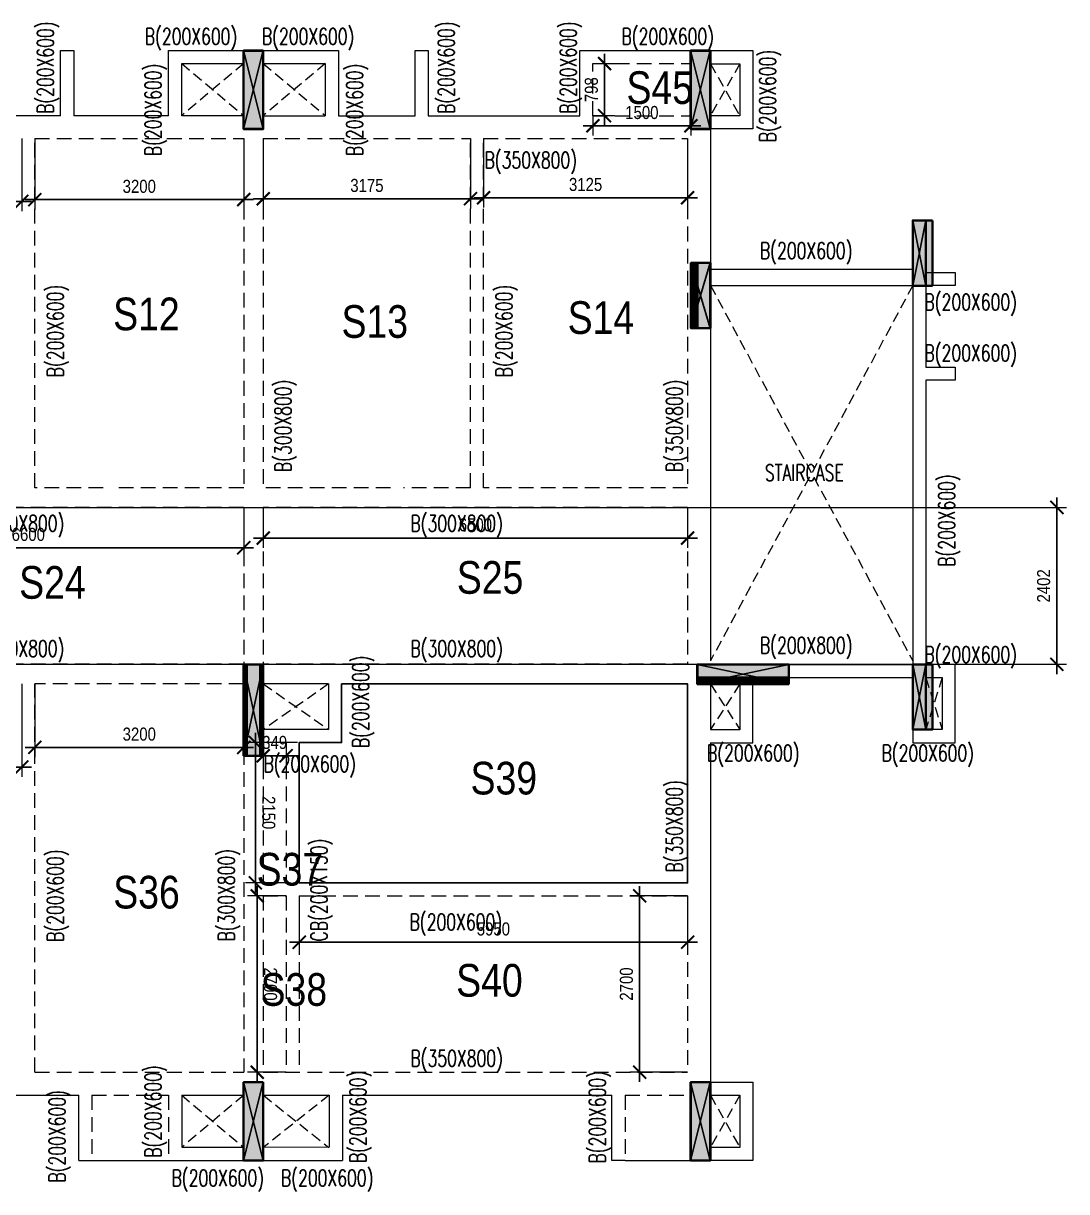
# Model space of a CAD drawing. Header units: millimetres. Extents: x -23 to 55667, y 48 to 26679.
# Drawn here: x 39686 to 55667, y 8285 to 26179 of the extents above; entities that cross this region are included whole.
import ezdxf

# ---------------------------------------------------------------- set-up
doc = ezdxf.new("R2010")
doc.units = ezdxf.units.MM
doc.linetypes.add('DASHED', pattern=[0.75, 0.5, -0.25])
doc.linetypes.add('HIDDEN', pattern=[9.525, 6.35, -3.175])
doc.layers.get('Defpoints').update_dxf_attribs({"color": 1})
for name, color, linetype, lineweight in [('S-BEAM-IDEN', 2, 'Continuous', 9), ('S-COL HATCH', 8, 'Continuous', 35), ('S-COLS', 6, 'Continuous', 35), ('S_FRAMES', 4, 'Continuous', 9), ('STR-CUTOUT', 1, 'Continuous', 13)]:
    doc.layers.add(name, color=color, linetype=linetype, lineweight=lineweight)
doc.styles.add('Dim.s & Anno.(Misc.)', font='ARIALN.TTF')
doc.styles.add('ROMANS', font='romans.shx', dxfattribs={"width": 0.75})
doc.dimstyles.new('A-GFC-100', dxfattribs={"dimscale": 100, "dimtxt": 2, "dimasz": 2, "dimexe": 1.5, "dimexo": 0, "dimgap": 1, "dimtad": 1, "dimdec": 0, "dimdsep": 46, "dimtxsty": 'Dim.s & Anno.(Misc.)', "dimblk": 'ARCHTICK', "dimcen": 0, "dimdle": 1.5, "dimclrd": 256, "dimclre": 8, "dimclrt": 6, "dimazin": 2, "dimtfac": 1, "dimtdec": 0, "dimtix": 1, "dimtmove": 2, "dimatfit": 3, "dimfxl": 1, "dimtolj": 1, "dimlwd": -1, "dimlwe": 9, "dimarcsym": 0})

# ---------------------------------------------------------------- blocks, each defined once
blk = doc.blocks.new('A$C16acb9dc')
at = {"layer": 'S-COL HATCH'}
h = blk.add_hatch(color=8, dxfattribs=at)
h.dxf.hatch_style = 1
h.paths.add_polyline_path([(40626, 17000), (40326, 17000), (40326, 15800), (40626, 15800)])
h = blk.add_hatch(color=8, dxfattribs=at)
h.dxf.hatch_style = 1
h.paths.add_polyline_path([(47475, 17000), (47175, 17000), (47175, 15800), (47475, 15800)])
h = blk.add_hatch(color=8, dxfattribs=at)
h.dxf.hatch_style = 1
h.paths.add_polyline_path([(50777, 14400), (50577, 14400), (50577, 13400), (50777, 13400)])
h = blk.add_hatch(dxfattribs=at)
h.set_pattern_fill('ANSI31', color=8, scale=8)
h.set_pattern_definition([(45, (-490725.384, 57679.764), (-17.9605122, 17.9605122), [])])
h.paths.add_polyline_path([(47276, 13750), (47176, 13750), (47176, 12750), (47276, 12750)])
h = blk.add_hatch(color=8, dxfattribs=at)
h.dxf.hatch_style = 1
h.paths.add_polyline_path([(47276, 12750), (47476, 12750), (47476, 13750), (47276, 13750)])
h = blk.add_hatch(dxfattribs=at)
h.set_pattern_fill('ANSI31', color=8, scale=8)
h.set_pattern_definition([(45, (-499025.281, 51529.878), (-17.9605122, 17.9605122), [])])
h.paths.add_polyline_path([(40327, 6200), (40377, 6200), (40377, 7600), (40327, 7600)])
h = blk.add_hatch(color=8, dxfattribs=at)
h.dxf.hatch_style = 1
h.paths.add_polyline_path([(40577, 7600), (40377, 7600), (40377, 6200), (40577, 6200)])
h = blk.add_hatch(dxfattribs=at)
h.set_pattern_fill('ANSI31', color=8, scale=8)
h.set_pattern_definition([(45, (-498456.893, 51529.878), (-17.9605122, 17.9605122), [])])
h.paths.add_polyline_path([(40627, 7600), (40577, 7600), (40577, 6200), (40627, 6200)])
h = blk.add_hatch(color=8, dxfattribs=at)
h.dxf.hatch_style = 1
h.paths.add_polyline_path([(48677, 7400), (48677, 7600), (47277, 7600), (47277, 7400)])
h = blk.add_hatch(color=8, dxfattribs=at)
h.dxf.hatch_style = 1
h.paths.add_polyline_path([(50777, 7600), (50577, 7600), (50577, 6600), (50777, 6600)])
h = blk.add_hatch(dxfattribs=at)
h.set_pattern_fill('ANSI31', color=8, scale=8, angle=-90)
h.set_pattern_definition([(315, (92606.318, 545500.954), (17.9605122, 17.9605122), [])])
h.paths.add_polyline_path([(48677, 7400), (48677, 7300), (47277, 7300), (47277, 7400)])
h = blk.add_hatch(color=8, dxfattribs=at)
h.dxf.hatch_style = 1
h.paths.add_polyline_path([(40626, 1200), (40326, 1200), (40326, 0), (40626, 0)])
h = blk.add_hatch(color=8, dxfattribs=at)
h.dxf.hatch_style = 1
h.paths.add_polyline_path([(47475, 1200), (47175, 1200), (47175, 0), (47475, 0)])
at = {"layer": 'S-COLS'}
for points in [[(40626, 17000), (40326, 17000), (40326, 15800), (40626, 15800)], [(47475, 17000), (47175, 17000), (47175, 15800), (47475, 15800)], [(50777, 14400), (50577, 14400), (50577, 13400), (50777, 13400)], [(47176, 13750), (47476, 13750), (47476, 12750), (47176, 12750)], [(47176, 13750), (47276, 13750), (47276, 12750), (47176, 12750)], [(40627, 7600), (40327, 7600), (40327, 6200), (40627, 6200)], [(40327, 7600), (40377, 7600), (40377, 6200), (40327, 6200)], [(40627, 7600), (40577, 7600), (40577, 6200), (40627, 6200)], [(48677, 7300), (48677, 7600), (47277, 7600), (47277, 7300)], [(50777, 7600), (50577, 7600), (50577, 6600), (50777, 6600)], [(48677, 7300), (48677, 7400), (47277, 7400), (47277, 7300)], [(40626, 1200), (40326, 1200), (40326, 0), (40626, 0)], [(47475, 1200), (47175, 1200), (47175, 0), (47475, 0)]]:
    blk.add_lwpolyline(points, close=True, dxfattribs=at)
blk = doc.blocks.new('A$C292141ff')
at = {"layer": 'S-COL HATCH'}
h = blk.add_hatch(color=8, dxfattribs=at)
h.dxf.hatch_style = 1
h.paths.add_polyline_path([(40626, 22501), (40326, 22501), (40326, 21301), (40626, 21301)])
h = blk.add_hatch(color=8, dxfattribs=at)
h.dxf.hatch_style = 1
h.paths.add_polyline_path([(47475, 22501), (47175, 22501), (47175, 21301), (47475, 21301)])
h = blk.add_hatch(color=8, dxfattribs=at)
h.dxf.hatch_style = 1
h.paths.add_polyline_path([(50877, 19901), (50577, 19901), (50577, 18901), (50877, 18901)])
h = blk.add_hatch(color=8, dxfattribs=at)
h.dxf.hatch_style = 1
h.paths.add_polyline_path([(47176, 19251), (47476, 19251), (47476, 18251), (47176, 18251)])
h = blk.add_hatch(color=8, dxfattribs=at)
h.dxf.hatch_style = 1
h.paths.add_polyline_path([(40626, 13101), (40326, 13101), (40326, 11701), (40626, 11701)])
h = blk.add_hatch(color=8, dxfattribs=at)
h.dxf.hatch_style = 1
h.paths.add_polyline_path([(47277, 13100), (47277, 12800), (48677, 12800), (48677, 13100)])
h = blk.add_hatch(color=8, dxfattribs=at)
h.dxf.hatch_style = 1
h.paths.add_polyline_path([(50877, 13101), (50577, 13101), (50577, 12101), (50877, 12101)])
h = blk.add_hatch(color=8, dxfattribs=at)
h.dxf.hatch_style = 1
h.paths.add_polyline_path([(40626, 6701), (40326, 6701), (40326, 5501), (40626, 5501)])
h = blk.add_hatch(color=8, dxfattribs=at)
h.dxf.hatch_style = 1
h.paths.add_polyline_path([(47475, 6701), (47175, 6701), (47175, 5501), (47475, 5501)])
at = {"layer": 'Defpoints', "color": 3}
for p, q in [((40626, 22501), (40326, 21301)), ((40326, 22501), (40626, 21301)), ((47475, 22501), (47175, 21301)), ((47175, 22501), (47475, 21301)), ((50777, 19901), (50577, 18901)), ((50577, 19901), (50777, 18901)), ((47476, 19251), (47177, 18251)), ((47177, 19251), (47476, 18251)), ((40626, 13101), (40326, 11701)), ((40326, 13101), (40626, 11701)), ((47277, 13101), (48677, 12801)), ((47277, 12801), (48677, 13101)), ((50777, 13101), (50577, 12101)), ((50577, 13101), (50777, 12101)), ((40626, 6701), (40326, 5501)), ((40326, 6701), (40626, 5501)), ((47475, 6701), (47175, 5501)), ((47175, 6701), (47475, 5501))]:
    blk.add_line(p, q, dxfattribs=at)
at = {"layer": 'S-COLS'}
for points in [[(40626, 22501), (40326, 22501), (40326, 21301), (40626, 21301)], [(47475, 22501), (47175, 22501), (47175, 21301), (47475, 21301)], [(50877, 19901), (50577, 19901), (50577, 18901), (50877, 18901)], [(47176, 19251), (47476, 19251), (47476, 18251), (47176, 18251)], [(40626, 13101), (40326, 13101), (40326, 11701), (40626, 11701)], [(47277, 13100), (47277, 12800), (48677, 12800), (48677, 13100)], [(50877, 13101), (50577, 13101), (50577, 12101), (50877, 12101)], [(40626, 6701), (40326, 6701), (40326, 5501), (40626, 5501)], [(47475, 6701), (47175, 6701), (47175, 5501), (47475, 5501)]]:
    blk.add_lwpolyline(points, close=True, dxfattribs=at)
blk = doc.blocks.new('_ArchTick')
at = {"color": 0, "linetype": 'ByBlock', "const_width": 0.15}
blk.add_lwpolyline([(-0.5, -0.5), (0.5, 0.5)], dxfattribs=at)
blk = doc.blocks.new('*D97')
at = {"color": 8, "lineweight": 9, "transparency": 16777216}
for p, q in [((36461, 18764), (36461, 17998)), ((43061, 18764), (43061, 17998))]:
    blk.add_line(p, q, dxfattribs=at)
at = {"transparency": 16777216}
blk.add_line((43211, 18148), (36311, 18148), dxfattribs=at)
at = {"layer": 'Defpoints', "color": 0, "transparency": 16777216}
for p in [(36461, 18764), (43061, 18764), (36461, 18148)]:
    blk.add_point(p, dxfattribs=at)
at = {"transparency": 16777216, "xscale": 200, "yscale": 200, "zscale": 200, "rotation": 180}
blk.add_blockref('_ArchTick', (36461, 18148), dxfattribs=at)
at = {"transparency": 16777216, "xscale": 200, "yscale": 200, "zscale": 200}
blk.add_blockref('_ArchTick', (43061, 18148), dxfattribs=at)
at = {"color": 6, "transparency": 16777216, "insert": (39761, 18350), "char_height": 200, "attachment_point": 5, "style": 'Dim.s & Anno.(Misc.)'}
blk.add_mtext('\\A1;6600', dxfattribs=at)
blk = doc.blocks.new('*D98')
at = {"color": 8, "lineweight": 9, "transparency": 16777216}
for p, q in [((43361, 18764), (43361, 18145)), ((49861, 18764), (49861, 18145))]:
    blk.add_line(p, q, dxfattribs=at)
at = {"transparency": 16777216}
blk.add_line((50011, 18295), (43211, 18295), dxfattribs=at)
at = {"layer": 'Defpoints', "color": 0, "transparency": 16777216}
for p in [(43361, 18764), (49861, 18764), (43361, 18295)]:
    blk.add_point(p, dxfattribs=at)
at = {"transparency": 16777216, "xscale": 200, "yscale": 200, "zscale": 200, "rotation": 180}
blk.add_blockref('_ArchTick', (43361, 18295), dxfattribs=at)
at = {"transparency": 16777216, "xscale": 200, "yscale": 200, "zscale": 200}
blk.add_blockref('_ArchTick', (49861, 18295), dxfattribs=at)
at = {"color": 6, "transparency": 16777216, "insert": (46611, 18497), "char_height": 200, "attachment_point": 5, "style": 'Dim.s & Anno.(Misc.)'}
blk.add_mtext('\\A1;6500', dxfattribs=at)
blk = doc.blocks.new('*D99')
at = {"transparency": 16777216}
blk.add_line((55517, 18914), (55517, 16212), dxfattribs=at)
at = {"color": 8, "lineweight": 9, "transparency": 16777216}
for p, q in [((7486, 18764), (55667, 18764)), ((7486, 16362), (55667, 16362))]:
    blk.add_line(p, q, dxfattribs=at)
at = {"layer": 'Defpoints', "color": 0, "transparency": 16777216}
for p in [(7486, 18764), (7486, 16362), (55517, 16362)]:
    blk.add_point(p, dxfattribs=at)
at = {"transparency": 16777216, "xscale": 200, "yscale": 200, "zscale": 200}
for p, rotation in [((55517, 18764), 90), ((55517, 16362), 270)]:
    blk.add_blockref('_ArchTick', p, dxfattribs=dict(at, rotation=rotation))
at = {"color": 6, "transparency": 16777216, "insert": (55315, 17563), "char_height": 200, "attachment_point": 5, "rotation": 90, "style": 'Dim.s & Anno.(Misc.)'}
blk.add_mtext('\\A1;2402', dxfattribs=at)
blk = doc.blocks.new('*D116')
at = {"color": 8, "lineweight": 9, "transparency": 16777216}
for p, q in [((36460, 24414), (36460, 23302)), ((39661, 24414), (39661, 23302))]:
    blk.add_line(p, q, dxfattribs=at)
at = {"transparency": 16777216}
blk.add_line((36310, 23452), (39811, 23452), dxfattribs=at)
at = {"layer": 'Defpoints', "color": 0, "transparency": 16777216}
for p in [(36460, 24414), (39661, 24414), (39661, 23452)]:
    blk.add_point(p, dxfattribs=at)
at = {"transparency": 16777216, "xscale": 200, "yscale": 200, "zscale": 200}
for p, rotation in [((36460, 23452), 180.0084331970951), ((39661, 23452), 0.0084331970951434)]:
    blk.add_blockref('_ArchTick', p, dxfattribs=dict(at, rotation=rotation))
at = {"color": 6, "transparency": 16777216, "insert": (38060, 23654), "char_height": 200, "attachment_point": 5, "rotation": 0.0084, "style": 'Dim.s & Anno.(Misc.)'}
blk.add_mtext('\\A1;3201', dxfattribs=at)
blk = doc.blocks.new('*D117')
at = {"color": 8, "lineweight": 9, "transparency": 16777216}
for p, q in [((39861, 24414), (39861, 23329)), ((43061, 24415), (43061, 23329))]:
    blk.add_line(p, q, dxfattribs=at)
at = {"transparency": 16777216}
blk.add_line((39711, 23479), (43211, 23480), dxfattribs=at)
at = {"layer": 'Defpoints', "color": 0, "transparency": 16777216}
for p in [(39861, 24414), (43061, 24415), (43061, 23479)]:
    blk.add_point(p, dxfattribs=at)
at = {"transparency": 16777216, "xscale": 200, "yscale": 200, "zscale": 200}
for p, rotation in [((39861, 23479), 180.0084331970952), ((43061, 23479), 0.008433197095207)]:
    blk.add_blockref('_ArchTick', p, dxfattribs=dict(at, rotation=rotation))
at = {"color": 6, "transparency": 16777216, "insert": (41461, 23681), "char_height": 200, "attachment_point": 5, "rotation": 0.0084, "style": 'Dim.s & Anno.(Misc.)'}
blk.add_mtext('\\A1;3200', dxfattribs=at)
blk = doc.blocks.new('*D118')
at = {"color": 8, "lineweight": 9, "transparency": 16777216}
for p, q in [((43361, 24415), (43361, 23343)), ((46536, 24415), (46536, 23343))]:
    blk.add_line(p, q, dxfattribs=at)
at = {"transparency": 16777216}
blk.add_line((43211, 23493), (46686, 23493), dxfattribs=at)
at = {"layer": 'Defpoints', "color": 0, "transparency": 16777216}
for p in [(43361, 24415), (46536, 24415), (46536, 23493)]:
    blk.add_point(p, dxfattribs=at)
at = {"transparency": 16777216, "xscale": 200, "yscale": 200, "zscale": 200, "rotation": 180}
blk.add_blockref('_ArchTick', (43361, 23493), dxfattribs=at)
at = {"transparency": 16777216, "xscale": 200, "yscale": 200, "zscale": 200}
blk.add_blockref('_ArchTick', (46536, 23493), dxfattribs=at)
at = {"color": 6, "transparency": 16777216, "insert": (44948, 23695), "char_height": 200, "attachment_point": 5, "style": 'Dim.s & Anno.(Misc.)'}
blk.add_mtext('\\A1;3175', dxfattribs=at)
blk = doc.blocks.new('*D119')
at = {"color": 8, "lineweight": 9, "transparency": 16777216}
for p, q in [((46736, 24415), (46736, 23358)), ((49861, 24415), (49861, 23358))]:
    blk.add_line(p, q, dxfattribs=at)
at = {"transparency": 16777216}
blk.add_line((46586, 23508), (50011, 23508), dxfattribs=at)
at = {"layer": 'Defpoints', "color": 0, "transparency": 16777216}
for p in [(46736, 24415), (49861, 24415), (49861, 23508)]:
    blk.add_point(p, dxfattribs=at)
at = {"transparency": 16777216, "xscale": 200, "yscale": 200, "zscale": 200, "rotation": 180}
blk.add_blockref('_ArchTick', (46736, 23508), dxfattribs=at)
at = {"transparency": 16777216, "xscale": 200, "yscale": 200, "zscale": 200}
blk.add_blockref('_ArchTick', (49861, 23508), dxfattribs=at)
at = {"color": 6, "transparency": 16777216, "insert": (48298, 23710), "char_height": 200, "attachment_point": 5, "style": 'Dim.s & Anno.(Misc.)'}
blk.add_mtext('\\A1;3125', dxfattribs=at)
blk = doc.blocks.new('*D120')
at = {"color": 8, "lineweight": 9, "transparency": 16777216}
for p, q in [((48410, 24765), (48410, 24460)), ((49911, 24765), (49911, 24460))]:
    blk.add_line(p, q, dxfattribs=at)
at = {"transparency": 16777216}
blk.add_line((48260, 24610), (50061, 24610), dxfattribs=at)
at = {"layer": 'Defpoints', "color": 0, "transparency": 16777216}
for p in [(48410, 24765), (49911, 24765), (49911, 24610)]:
    blk.add_point(p, dxfattribs=at)
at = {"transparency": 16777216, "xscale": 200, "yscale": 200, "zscale": 200, "rotation": 180}
blk.add_blockref('_ArchTick', (48410, 24610), dxfattribs=at)
at = {"transparency": 16777216, "xscale": 200, "yscale": 200, "zscale": 200}
blk.add_blockref('_ArchTick', (49911, 24610), dxfattribs=at)
at = {"color": 6, "transparency": 16777216, "insert": (49160, 24812), "char_height": 200, "attachment_point": 5, "style": 'Dim.s & Anno.(Misc.)'}
blk.add_mtext('\\A1;1500', dxfattribs=at)
blk = doc.blocks.new('*D121')
at = {"transparency": 16777216}
blk.add_line((48589, 24615), (48589, 25712), dxfattribs=at)
at = {"color": 8, "lineweight": 9, "transparency": 16777216}
for p, q in [((48410, 25562), (48739, 25562)), ((48410, 24765), (48739, 24765))]:
    blk.add_line(p, q, dxfattribs=at)
at = {"layer": 'Defpoints', "color": 0, "transparency": 16777216}
for p in [(48410, 25562), (48589, 25562), (48410, 24765)]:
    blk.add_point(p, dxfattribs=at)
at = {"transparency": 16777216, "xscale": 200, "yscale": 200, "zscale": 200}
for p, rotation in [((48589, 25562), 90), ((48589, 24765), 270)]:
    blk.add_blockref('_ArchTick', p, dxfattribs=dict(at, rotation=rotation))
at = {"color": 6, "transparency": 16777216, "insert": (48387, 25163), "char_height": 200, "attachment_point": 5, "rotation": 90, "style": 'Dim.s & Anno.(Misc.)'}
blk.add_mtext('\\A1;798', dxfattribs=at)
blk = doc.blocks.new('*D148')
at = {"color": 8, "lineweight": 9, "transparency": 16777216}
for p, q in [((36461, 16062), (36461, 14637)), ((39661, 16062), (39661, 14637))]:
    blk.add_line(p, q, dxfattribs=at)
at = {"transparency": 16777216}
blk.add_line((39811, 14787), (36311, 14787), dxfattribs=at)
at = {"layer": 'Defpoints', "color": 0, "transparency": 16777216}
for p in [(36461, 16062), (39661, 16062), (36461, 14787)]:
    blk.add_point(p, dxfattribs=at)
at = {"transparency": 16777216, "xscale": 200, "yscale": 200, "zscale": 200, "rotation": 180}
blk.add_blockref('_ArchTick', (36461, 14787), dxfattribs=at)
at = {"transparency": 16777216, "xscale": 200, "yscale": 200, "zscale": 200}
blk.add_blockref('_ArchTick', (39661, 14787), dxfattribs=at)
at = {"color": 6, "transparency": 16777216, "insert": (38061, 14989), "char_height": 200, "attachment_point": 5, "style": 'Dim.s & Anno.(Misc.)'}
blk.add_mtext('\\A1;3200', dxfattribs=at)
blk = doc.blocks.new('*D149')
at = {"color": 8, "lineweight": 9, "transparency": 16777216}
for p, q in [((39861, 16062), (39861, 14939)), ((43061, 16062), (43061, 14939))]:
    blk.add_line(p, q, dxfattribs=at)
at = {"transparency": 16777216}
blk.add_line((43211, 15089), (39711, 15089), dxfattribs=at)
at = {"layer": 'Defpoints', "color": 0, "transparency": 16777216}
for p in [(39861, 16062), (43061, 16062), (39861, 15089)]:
    blk.add_point(p, dxfattribs=at)
at = {"transparency": 16777216, "xscale": 200, "yscale": 200, "zscale": 200, "rotation": 180}
blk.add_blockref('_ArchTick', (39861, 15089), dxfattribs=at)
at = {"transparency": 16777216, "xscale": 200, "yscale": 200, "zscale": 200}
blk.add_blockref('_ArchTick', (43061, 15089), dxfattribs=at)
at = {"color": 6, "transparency": 16777216, "insert": (41461, 15291), "char_height": 200, "attachment_point": 5, "style": 'Dim.s & Anno.(Misc.)'}
blk.add_mtext('\\A1;3200', dxfattribs=at)
blk = doc.blocks.new('*D151')
at = {"transparency": 16777216}
blk.add_line((43268, 12964), (43268, 9964), dxfattribs=at)
at = {"color": 8, "lineweight": 9, "transparency": 16777216}
for p, q in [((43711, 12814), (43118, 12814)), ((43711, 10114), (43118, 10114))]:
    blk.add_line(p, q, dxfattribs=at)
at = {"layer": 'Defpoints', "color": 0, "transparency": 16777216}
for p in [(43711, 12814), (43268, 10114), (43711, 10114)]:
    blk.add_point(p, dxfattribs=at)
at = {"transparency": 16777216, "xscale": 200, "yscale": 200, "zscale": 200}
for p, rotation in [((43268, 12814), 90.00071328068118), ((43268, 10114), 270.0007132806812)]:
    blk.add_blockref('_ArchTick', p, dxfattribs=dict(at, rotation=rotation))
at = {"color": 6, "transparency": 16777216, "insert": (43470, 11464), "char_height": 200, "attachment_point": 5, "rotation": 270.0007, "style": 'Dim.s & Anno.(Misc.)'}
blk.add_mtext('\\A1;2700', dxfattribs=at)
blk = doc.blocks.new('*D152')
at = {"transparency": 16777216}
blk.add_line((43240, 15314), (43240, 12864), dxfattribs=at)
at = {"color": 8, "lineweight": 9, "transparency": 16777216}
for p, q in [((43711, 15164), (43090, 15164)), ((43711, 13014), (43090, 13014))]:
    blk.add_line(p, q, dxfattribs=at)
at = {"layer": 'Defpoints', "color": 0, "transparency": 16777216}
for p in [(43711, 15164), (43240, 13014), (43711, 13014)]:
    blk.add_point(p, dxfattribs=at)
at = {"transparency": 16777216, "xscale": 200, "yscale": 200, "zscale": 200}
for p, rotation in [((43240, 15164), 90.00071328067958), ((43240, 13014), 270.0007132806796)]:
    blk.add_blockref('_ArchTick', p, dxfattribs=dict(at, rotation=rotation))
at = {"color": 6, "transparency": 16777216, "insert": (43443, 14089), "char_height": 200, "attachment_point": 5, "rotation": 270.0007, "style": 'Dim.s & Anno.(Misc.)'}
blk.add_mtext('\\A1;2150', dxfattribs=at)
blk = doc.blocks.new('*D153')
at = {"color": 8, "lineweight": 9, "transparency": 16777216}
for p, q in [((43361, 15164), (43361, 14811)), ((43710, 15164), (43710, 14811))]:
    blk.add_line(p, q, dxfattribs=at)
at = {"transparency": 16777216}
for p, q in [((43361, 14961), (43161, 14961)), ((43710, 14961), (43361, 14961)), ((43710, 14961), (43910, 14961))]:
    blk.add_line(p, q, dxfattribs=at)
at = {"layer": 'Defpoints', "color": 0, "transparency": 16777216}
for p in [(43361, 15164), (43710, 15164), (43361, 14961)]:
    blk.add_point(p, dxfattribs=at)
at = {"transparency": 16777216, "xscale": 200, "yscale": 200, "zscale": 200}
blk.add_blockref('_ArchTick', (43361, 14961), dxfattribs=at)
at = {"transparency": 16777216, "xscale": 200, "yscale": 200, "zscale": 200, "rotation": 180}
blk.add_blockref('_ArchTick', (43710, 14961), dxfattribs=at)
at = {"color": 6, "transparency": 16777216, "insert": (43535, 15163), "char_height": 200, "attachment_point": 5, "style": 'Dim.s & Anno.(Misc.)'}
blk.add_mtext('\\A1;349', dxfattribs=at)
blk = doc.blocks.new('*D154')
at = {"color": 8, "lineweight": 9, "transparency": 16777216}
for p, q in [((43911, 12814), (43911, 11955)), ((49861, 12814), (49861, 11955))]:
    blk.add_line(p, q, dxfattribs=at)
at = {"transparency": 16777216}
blk.add_line((43761, 12105), (50011, 12105), dxfattribs=at)
at = {"layer": 'Defpoints', "color": 0, "transparency": 16777216}
for p in [(43911, 12814), (49861, 12814), (49861, 12105)]:
    blk.add_point(p, dxfattribs=at)
at = {"transparency": 16777216, "xscale": 200, "yscale": 200, "zscale": 200, "rotation": 180}
blk.add_blockref('_ArchTick', (43911, 12105), dxfattribs=at)
at = {"transparency": 16777216, "xscale": 200, "yscale": 200, "zscale": 200}
blk.add_blockref('_ArchTick', (49861, 12105), dxfattribs=at)
at = {"color": 6, "transparency": 16777216, "insert": (46886, 12307), "char_height": 200, "attachment_point": 5, "style": 'Dim.s & Anno.(Misc.)'}
blk.add_mtext('\\A1;5950', dxfattribs=at)
blk = doc.blocks.new('*D155')
at = {"transparency": 16777216}
blk.add_line((49126, 12964), (49126, 9964), dxfattribs=at)
at = {"color": 8, "lineweight": 9, "transparency": 16777216}
for p, q in [((49861, 12814), (48976, 12814)), ((49861, 10114), (48976, 10114))]:
    blk.add_line(p, q, dxfattribs=at)
at = {"layer": 'Defpoints', "color": 0, "transparency": 16777216}
for p in [(49861, 12814), (49126, 10114), (49861, 10114)]:
    blk.add_point(p, dxfattribs=at)
at = {"transparency": 16777216, "xscale": 200, "yscale": 200, "zscale": 200}
for p, rotation in [((49126, 12814), 90), ((49126, 10114), 270)]:
    blk.add_blockref('_ArchTick', p, dxfattribs=dict(at, rotation=rotation))
at = {"color": 6, "transparency": 16777216, "insert": (48924, 11464), "char_height": 200, "attachment_point": 5, "rotation": 90, "style": 'Dim.s & Anno.(Misc.)'}
blk.add_mtext('\\A1;2700', dxfattribs=at)

msp = doc.modelspace()

# ---------------------------------------------------------------- linework, layer by layer
msp.add_lwpolyline([(43910.8, 15163.7), (44561.4, 15163.7), (44561.4, 16061.6), (49860.6, 16061.6), (49860.6, 13014), (43910.8, 13014), (43910.8, 15163.7)])
at = {"layer": 'S_FRAMES'}
for p, q in [((43360.6, 25764), (43360.6, 25763.9)), ((43060.6, 25563.9), (43060.6, 24766.7)), ((43360.6, 25563.9), (43360.6, 24766.7)), ((53310.9, 22160.5), (53310.9, 16360.5)), ((53510.9, 22160.5), (53510.9, 20913.9)), ((53510.9, 20713.8), (53510.9, 16360.5)), ((51412.3, 16360.1), (53310.8, 16360.1)), ((51412.3, 16160.1), (53310.8, 16160.1)), ((43360.6, 16061.6), (43360.6, 15363.7)), ((44361.4, 16061.6), (43360.6, 16061.6)), ((38160.6, 9763.8), (40536.2, 9763.8)), ((40536.2, 8763.8), (40536.2, 9763.8)), ((42110.6, 9763.8), (43060.6, 9763.8)), ((43060.6, 8963.8), (43060.6, 9763.8)), ((43360.6, 9763.8), (44372.2, 9763.8)), ((44572.2, 9763.8), (44572.2, 8763.4)), ((48702.2, 8763.4), (48702.2, 9763.8)), ((40536.2, 8763.8), (44572.5, 8761.6)), ((48902.2, 8763.4), (49910.6, 8763.4))]:
    msp.add_line(p, q, dxfattribs=at)
at = {"layer": 'S_FRAMES', "linetype": 'DASHED', "ltscale": 450}
for p, q in [((49910.6, 25561.3), (49910.6, 24764.5)), ((39860.6, 19063.7), (39860.6, 24414.3)), ((43060.6, 24413.5), (43060.6, 19063.7)), ((43360.6, 24413.5), (43360.6, 19063.7)), ((46535.6, 19063.7), (46535.6, 24414.9)), ((46735.6, 19063.7), (46735.6, 24414.9)), ((49860.6, 24414.9), (49860.6, 19063.7)), ((40910.6, 19063.7), (39860.6, 19063.7)), ((43060.6, 19063.7), (41110.6, 19063.7)), ((45310.7, 19063.7), (43360.6, 19063.7)), ((46535.6, 19063.7), (45510.7, 19063.7)), ((49860.6, 19063.7), (46735.6, 19063.7)), ((43060.6, 18763.7), (36460.6, 18763.7)), ((43060.6, 18763.7), (43060.6, 16361.6)), ((43360.6, 18763.7), (43360.6, 16361.6)), ((49860.6, 18763.7), (43360.6, 18763.7)), ((49860.6, 18763.7), (49860.6, 16361.6)), ((43060.6, 16361.6), (36460.6, 16361.6)), ((49860.6, 16361.6), (43360.6, 16361.6)), ((43060.6, 16061.6), (39860.6, 16061.6)), ((39860.6, 10113.8), (39860.6, 16061.6)), ((43060.6, 16061.6), (43060.6, 10113.8)), ((49860.6, 16061.6), (44561.4, 16061.6)), ((49860.6, 16061.6), (49860.6, 13014)), ((43360.6, 15163.7), (43360.6, 13014)), ((43710.9, 15163.7), (43710.9, 13014)), ((43910.8, 15163.7), (43910.8, 13014)), ((43360.6, 13014), (43710.9, 13014)), ((43910.8, 13014), (49860.6, 13014)), ((43360.6, 12814), (43360.6, 10113.8)), ((43360.6, 12814), (43710.9, 12814)), ((43710.9, 12814), (43710.9, 10113.8)), ((43910.8, 12814), (49860.6, 12814)), ((43910.8, 12814), (43910.8, 10113.8)), ((49860.6, 12814), (49860.6, 10113.8)), ((39860.6, 10113.8), (43060.6, 10113.8)), ((43360.6, 10113.8), (49860.6, 10113.8)), ((40736.2, 9763.8), (41910.6, 9763.8)), ((40736.2, 9763.8), (40736.2, 8763.4)), ((41910.6, 9763.8), (41910.6, 8763.8)), ((43360.6, 8763.8), (43360.6, 9763.8)), ((48902.2, 9763.8), (48902.2, 8763.4)), ((48902.2, 8763.4), (48702.2, 8763.4))]:
    msp.add_line(p, q, dxfattribs=at)
at = {"layer": 'S_FRAMES', "linetype": 'Continuous', "ltscale": 450}
for p, q in [((50210.6, 22413.7), (53310.6, 22413.7)), ((50210.6, 22163.6), (50210.6, 16413.7)), ((50210.6, 22163.6), (53310.6, 22163.6))]:
    msp.add_line(p, q, dxfattribs=at)
for points in [[(40256.5, 24761.5), (40256.2, 25763.6), (40456.2, 25763.6), (40456.5, 24761.5)], [(45686.2, 24764.5), (45686.2, 25761.7), (45886.2, 25761.7), (45886.2, 24764.5)], [(40256.5, 24761.5), (38160.4, 24761.5)], [(41910.8, 24761.5), (40456.5, 24761.5)], [(43060.2, 24761.5), (42110.8, 24761.5)], [(43360.6, 24764.5), (44310.6, 24764.5)], [(44510.6, 24764.5), (45686.2, 24764.5)], [(45886.2, 24764.5), (48210.1, 24764.5)], [(53511, 22363.8), (53960.8, 22364.6), (53960.8, 22163.8), (53511.2, 22163.8)], [(53510.9, 20913.9), (53960.8, 20914.7), (53960.8, 20713.8), (53510.9, 20713.8)], [(53311.2, 15360.6), (53311.2, 15160.6), (53960.4, 15160.5), (53960.4, 16360.5), (53510.7, 16360.5)], [(53509.5, 16160.2), (53760.4, 16160.3), (53760.4, 15360.6), (53510.7, 15360.6)], [(50659.4, 16060.1), (50659.4, 15360.1), (50209.8, 15360.1)], [(50210.6, 15160.1), (50860.9, 15160.1), (50859.8, 16060.1)]]:
    msp.add_lwpolyline(points, dxfattribs=at)
at = {"layer": 'S_FRAMES'}
for points in [[(41910.8, 24761.5), (41910.6, 25763.9), (44510.6, 25763.9), (44510.6, 24764.5)], [(48210.1, 24764.5), (48210.1, 25762.1), (50861.1, 25762.1), (50861.1, 24561.3), (50210.6, 24561.3), (50210.6, 22413.7)], [(42110.8, 24761.5), (42110.6, 25563.9), (43060.2, 25561.7)], [(43360.6, 25561.7), (44310.6, 25561.7), (44310.6, 24764.5)], [(44361.4, 16061.6), (44361.4, 15363.7), (43360.6, 15363.7)], [(50210.6, 16061.6), (50210.6, 15361.5)], [(50210.6, 15158.2), (50210.9, 9961.3), (50861.1, 9961.5), (50860.8, 8763.6), (50210.6, 8763.6)], [(42110.6, 9763.8), (42110.6, 8963.8), (43060.6, 8963.8)], [(44372.2, 9763.8), (44372.2, 8963.8), (43359.6, 8961.6)], [(44572.2, 9763.8), (48702.2, 9763.8)], [(50210.9, 9761.4), (50661, 9761.5), (50660.8, 8961.4), (50210.6, 8961.4)]]:
    msp.add_lwpolyline(points, dxfattribs=at)
at = {"layer": 'S_FRAMES', "linetype": 'DASHED', "ltscale": 450}
for points in [[(48410.1, 24764.5), (48410.1, 25562.4), (49910.6, 25562.4), (49910.6, 24766.7)], [(48410.1, 24764.5), (49910.6, 24764.5)], [(39860.6, 24414.3), (43060.6, 24414.7)], [(43360.6, 24414.9), (46535.6, 24414.9)], [(46735.6, 24414.9), (49860.6, 24414.9)], [(44561.4, 16061.6), (44561.4, 15163.7), (43360.6, 15163.7)], [(48902.2, 9761.5), (49894.3, 9761.5)]]:
    msp.add_lwpolyline(points, dxfattribs=at)
at = {"layer": 'S_FRAMES'}
msp.add_lwpolyline([(50210.6, 24761.8), (50210.6, 25561.3), (50661.1, 25561.3), (50661.1, 24761.3)], close=True, dxfattribs=at)
at = {"layer": 'STR-CUTOUT', "color": 1, "linetype": 'HIDDEN', "ltscale": 25}
for p, q in [((43060.7, 25563.9), (42110.7, 24765.7)), ((42110.7, 25563.9), (43060.7, 24765.7)), ((44310.7, 25563.9), (43360.7, 24765.7)), ((43360.7, 25563.9), (44310.7, 24765.7)), ((50210.4, 25561.3), (50659.9, 24763)), ((50659.9, 25561.3), (50210.7, 24764.5)), ((50210.7, 22163.7), (53310.7, 16413.7)), ((53310.7, 22163.7), (50210.7, 16413.7)), ((53760.5, 16160.3), (53511, 15360.6)), ((53511, 16160.2), (53760.5, 15360.6)), ((44361.4, 16061.6), (43360.7, 15363.7)), ((43360.7, 16061.6), (44361.4, 15363.7)), ((50661.3, 16060.1), (50209.9, 15361.5)), ((50212.8, 16060.1), (50661.3, 15361.5)), ((42110.7, 9763.8), (43060.7, 8962.8)), ((43060.7, 9762.8), (42110.7, 8961.7)), ((44372.3, 9762.8), (43359.7, 8961.6)), ((43361.9, 9761.5), (44363.3, 8962.8)), ((50661.1, 9760.9), (50209.5, 8959.8)), ((50209.5, 9759.7), (50661.1, 8960.9))]:
    msp.add_line(p, q, dxfattribs=at)

# ---------------------------------------------------------------- block references
msp.add_blockref('A$C16acb9dc', (2734.1, 8760.5))
at = {"layer": 'S-COLS'}
msp.add_blockref('A$C292141ff', (2732.5, 3259.8), dxfattribs=at)

# ---------------------------------------------------------------- texts
at = {"color": 0, "style": 'Dim.s & Anno.(Misc.)'}
for s, p in [('S45', (48924.8, 24944.4)), ('S12', (41061.4, 21478.4)), ('S13', (44559.4, 21362.1)), ('S14', (48023.8, 21422.3)), ('S25', (46325.4, 17442.4)), ('S24', (39621.5, 17366.1)), ('S39', (46535.9, 14368.4)), ('S37', (43258.8, 12972.6)), ('S36', (41062.7, 12621.6)), ('S38', (43319.5, 11130.9)), ('S40', (46315.9, 11271.2))]:
    msp.add_text(s, height=500, dxfattribs=at).set_placement(p)
at = {"layer": 'S-BEAM-IDEN', "color": 1, "style": 'ROMANS', "width": 0.7}
for p in [(40149, 24791.2), (46288.6, 24791.2), (48157.7, 24791.2), (51211.2, 24356.8), (41798.7, 24144.4), (44883.9, 24144.4), (40298.8, 20756.7), (47173.8, 20756.7), (44977.2, 15077.7), (40298.8, 12108.6), (41798.7, 8802.8), (44935.1, 8721.3), (48602.6, 8715.1), (40326.8, 8422.3)]:
    msp.add_text('B(200X600)', height=250, rotation=90, dxfattribs=at).set_placement(p)
for p in [(41545.6, 25853.3), (43339, 25853.3), (48848.3, 25853.3), (50968.4, 22572.4), (53489.2, 21784.4), (53489.2, 21003.3), (53489.2, 16385.5), (50157.9, 14876.7), (52831.2, 14876.7), (43364.6, 14711.2), (45602.1, 12288.9), (41956, 8367.9), (43631.2, 8367.9)]:
    msp.add_text('B(200X600)', height=250, dxfattribs=at).set_placement(p)
at = {"layer": 'S-BEAM-IDEN', "color": 3, "style": 'ROMANS', "width": 0.7}
for s, p in [('B(350X800)', (46750.5, 23958.7)), ('STAIRCASE', (51044.8, 19170.9)), ('STAIRCASE', (51044.8, 19170.9)), ('STAIRCASE', (51044.8, 19169.8)), ('B(300X800)', (38896.9, 18394.7)), ('B(300X800)', (45614.7, 18394.7)), ('B(200X800)', (50968.4, 16527.2)), ('B(300X800)', (38896.9, 16477.2)), ('B(300X800)', (45614.7, 16477.2)), ('B(350X800)', (45614.7, 10201.9))]:
    msp.add_text(s, height=250, dxfattribs=at).set_placement(p)
for s, p in [('B(300X800)', (43788.6, 19304.4)), ('B(350X800)', (49783.8, 19304.4)), ('B(200X600)', (53953.5, 17853.9)), ('B(350X800)', (49783.8, 13171.2)), ('CB(200X150)', (44339.4, 12115.9)), ('B(300X800)', (42921.4, 12115.9))]:
    msp.add_text(s, height=250, rotation=90, dxfattribs=at).set_placement(p)

# ---------------------------------------------------------------- dimensions: what is measured, and where the dimension line sits
for base, p1, p2, picture, middle in [((48588.8, 25562.4), (48410.1, 24764.5), (48410.1, 25562.4), '*D121', (48386.7, 25163.5)), ((55516.7, 16361.6), (7485.6, 18763.7), (7485.6, 16361.6), '*D99', (55314.6, 17562.7)), ((49125.7, 10113.8), (49860.6, 12814), (49860.6, 10113.8), '*D155', (48923.6, 11463.9))]:
    dim = msp.add_linear_dim(base=base, p1=p1, p2=p2, angle=90, dimstyle='A-GFC-100')
    dim.commit()
    dim.dimension.update_dxf_attribs({"geometry": picture, "text_midpoint": middle})
for base, p1, p2, picture, middle in [((49910.6277, 24610.0502), (48410.138, 24764.5464), (49910.6277, 24764.5464), '*D120', (49160.3829, 24812.1648)), ((46535.6, 23492.6), (43360.6, 24414.9), (46535.6, 24414.9), '*D118', (44948.1, 23694.7)), ((49860.6, 23507.6), (46735.6, 24414.9), (49860.6, 24414.9), '*D119', (48298.1, 23709.7)), ((36460.6, 18148), (43060.6, 18763.7), (36460.6, 18763.7), '*D97', (39760.6, 18350.2)), ((43360.6, 18295.2), (49860.6, 18763.7), (43360.6, 18763.7), '*D98', (46610.6, 18497.3)), ((36460.6, 14786.8), (39660.6, 16061.6), (36460.6, 16061.6), '*D148', (38060.6, 14988.9)), ((39860.6, 15088.6), (43060.6, 16061.6), (39860.6, 16061.6), '*D149', (41460.6, 15290.7)), ((43360.7, 14960.7), (43709.9, 15163.7), (43360.7, 15163.7), '*D153', (43535.3, 15162.8)), ((49860.6, 12104.6), (43910.8, 12814), (49860.6, 12814), '*D154', (46885.7, 12306.7))]:
    dim = msp.add_linear_dim(base=base, p1=p1, p2=p2, dimstyle='A-GFC-100')
    dim.commit()
    dim.dimension.update_dxf_attribs({"geometry": picture, "text_midpoint": middle})
for p1, p2, distance, picture, middle in [((36459.6, 24413.8), (39660.6, 24414.2), -962.2, '*D116', (38060.2, 23653.9)), ((39860.6, 24414.3), (43060.6, 24414.7), -935.2, '*D117', (41460.7, 23681.4)), ((43710.9, 15163.7), (43710.9, 13014), -470.4, '*D152', (43442.6, 14088.9)), ((43710.9, 12814), (43710.9, 10113.8), -443, '*D151', (43470, 11463.9))]:
    dim = msp.add_aligned_dim(p1=p1, p2=p2, distance=distance, dimstyle='A-GFC-100')
    dim.commit()
    dim.dimension.update_dxf_attribs({"geometry": picture, "text_midpoint": middle})

doc.saveas('drawing.dxf')
